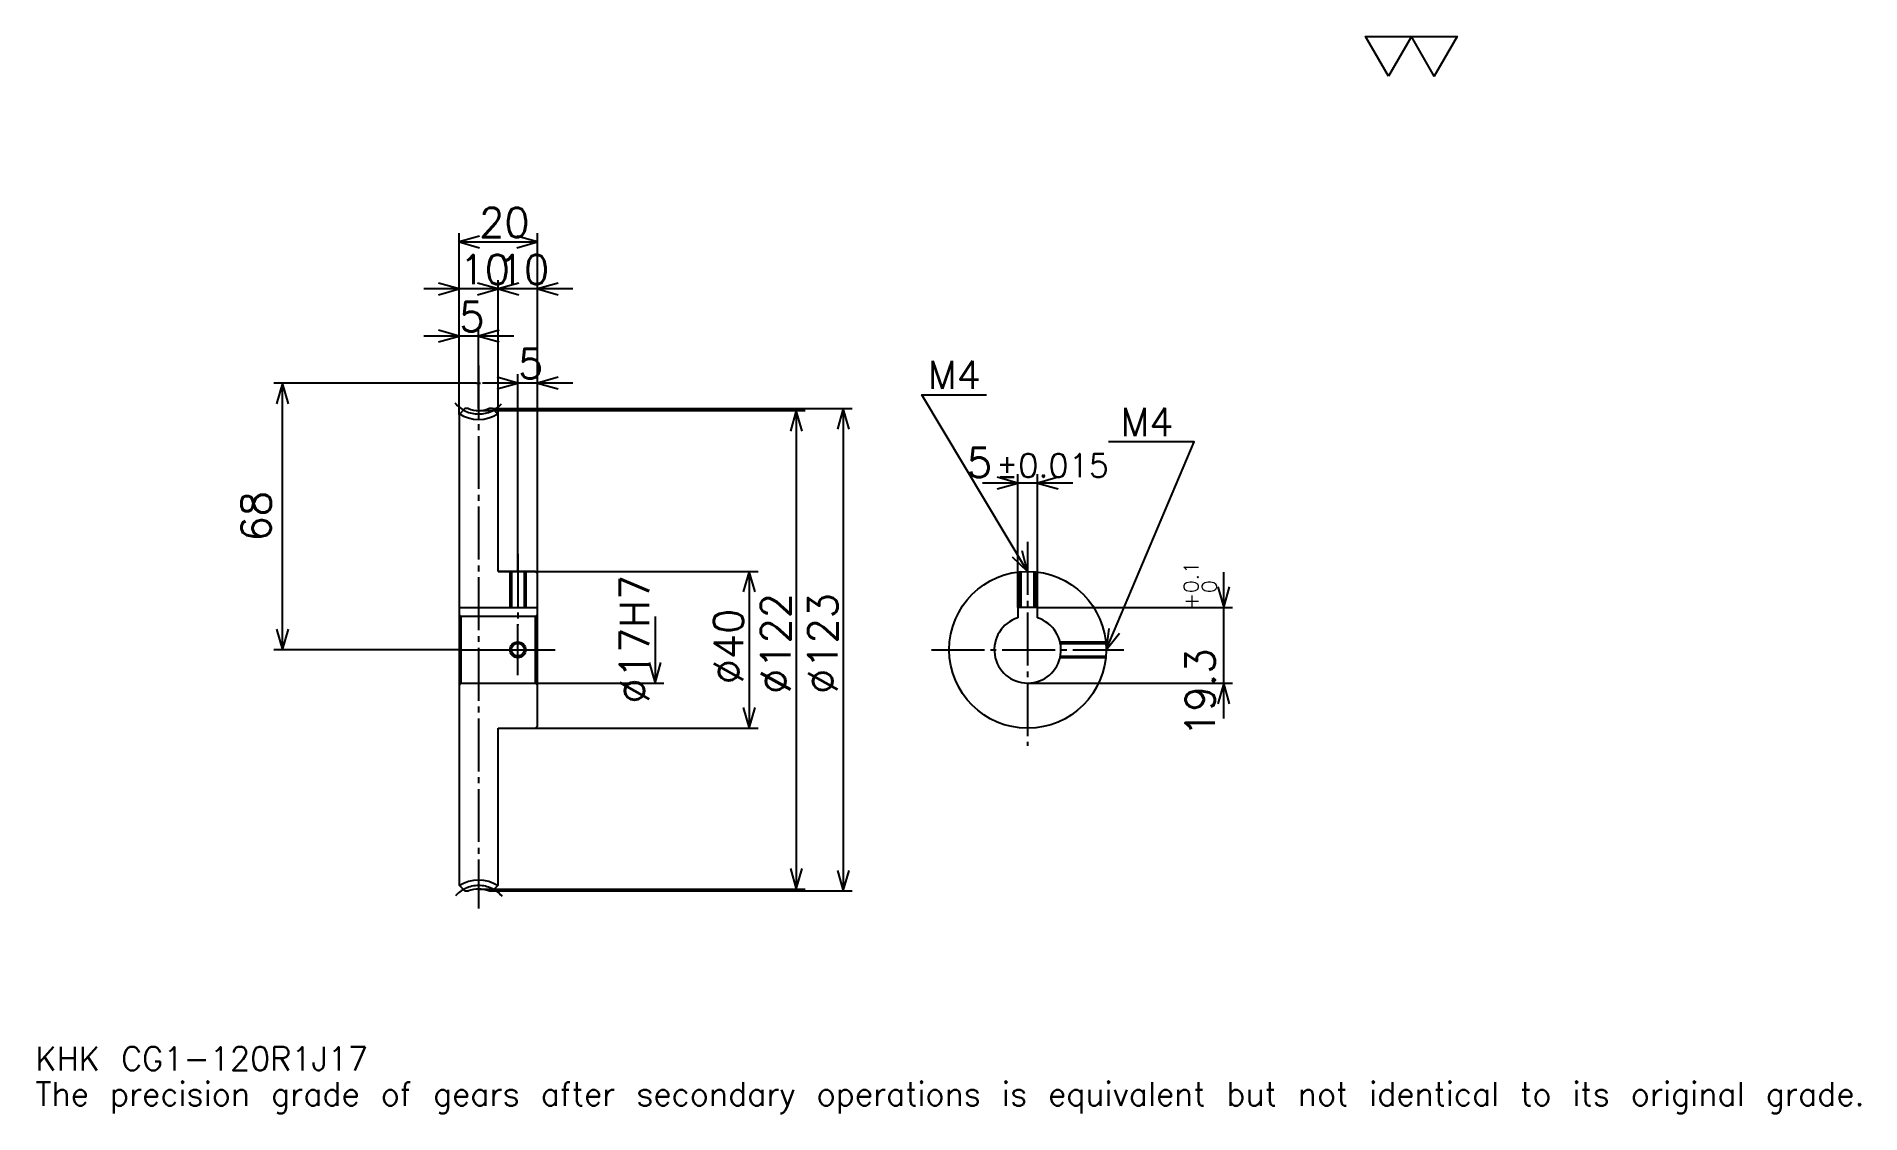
# Model space of a CAD drawing. Extents: x 15 to 480, y 6 to 280.
import ezdxf

# ---------------------------------------------------------------- set-up
doc = ezdxf.new("R2010")
doc.units = 0
doc.linetypes.add('DASHDOT', pattern=[18, 13.5, -1.5, 1.5, -1.5])
doc.layers.get('0').update_dxf_attribs({"linetype": 'CONTINUOUS'})
doc.layers.add('DASHDOT', color=6, linetype='DASHDOT')
doc.styles.add('KANJI', font='TXT', dxfattribs={"bigfont": 'BIGFONT'})

msp = doc.modelspace()

# ---------------------------------------------------------------- linework, layer by layer
at = {"color": 5}
for p, q in [((123, 185.25), (123, 230)), ((143, 185.25), (143, 230)), ((123, 227.75), (143, 227.75)), ((142, 215.75), (114, 215.75)), ((152, 215.75), (124, 215.75)), ((133, 185.25), (133, 218)), ((128, 185.25), (128, 206)), ((137, 203.75), (114, 203.75)), ((127.5, 191.75), (75.75, 191.75)), ((78, 123.75), (78, 191.75)), ((152, 191.75), (129, 191.75)), ((138, 185.25), (138, 194)), ((123, 183.75), (123, 185.25)), ((128, 184.75), (143, 184.75)), ((131.5, 185.25), (143, 185.25)), ((133, 183.75), (133, 185.25)), ((138, 143.75), (138, 185.25)), ((138, 143.75), (138, 185.25)), ((143, 185.25), (223.25, 185.25)), ((143, 143.25), (143, 185.25)), ((143, 184.75), (211.25, 184.75)), ((209, 184.75), (209, 62.75)), ((221, 185.25), (221, 62.25)), ((265.5, 134.550003), (265.5, 168.5)), ((270.5, 134.550003), (270.5, 168.5)), ((279.5, 166.25), (256.5, 166.25)), ((133, 143.75), (143, 143.75)), ((143, 143.75), (199.25, 143.75)), ((197, 143.75), (197, 103.75)), ((318, 106.25), (318, 143.550003)), ((173, 132.25), (173, 115.25)), ((270.5, 134.550003), (320.25, 134.550003)), ((123, 123.75), (75.75, 123.75)), ((143, 115.25), (175.25, 115.25)), ((268, 115.25), (320.25, 115.25)), ((133, 103.75), (143, 103.75)), ((143, 103.75), (199.25, 103.75)), ((128, 62.75), (143, 62.75)), ((131.5, 62.25), (143, 62.25)), ((143, 62.75), (211.25, 62.75)), ((143, 62.25), (223.25, 62.25))]:
    msp.add_line(p, q, dxfattribs=at)
at = {"color": 4}
for p, q in [((123, 134.550003), (143, 134.550003)), ((143, 132.75), (142.5, 132.25)), ((123, 114.75), (123.5, 115.25)), ((143, 114.75), (142.5, 115.25))]:
    msp.add_line(p, q, dxfattribs=at)
at = {"color": 7}
msp.add_lwpolyline([(360, 270), (354.149994, 280.140015), (377.549988, 280.140015), (371.700012, 270), (365.850006, 280.140015), (360, 270)], dxfattribs=at)
at = {"color": 5}
for points in [[(128.25, 229.25), (123, 227.75), (128.25, 226.25)], [(137.75, 226.25), (143, 227.75), (137.75, 229.25)], [(117.75, 214.25), (123, 215.75), (117.75, 217.25)], [(127.75, 214.25), (133, 215.75), (127.75, 217.25)], [(138.25, 217.25), (133, 215.75), (138.25, 214.25)], [(148.25, 217.25), (143, 215.75), (148.25, 214.25)], [(117.75, 202.25), (123, 203.75), (117.75, 205.25)], [(133.25, 205.25), (128, 203.75), (133.25, 202.25)], [(79.5, 186.5), (78, 191.75), (76.5, 186.5)], [(132.75, 190.25), (138, 191.75), (132.75, 193.25)], [(148.25, 193.25), (143, 191.75), (148.25, 190.25)], [(268, 143.75), (241, 188.75), (257.5, 188.75)], [(210.5, 179.5), (209, 184.75), (207.5, 179.5)], [(222.5, 180), (221, 185.25), (219.5, 180)], [(288, 123.75), (310.5, 176.75), (288.600006, 176.75)], [(260.25, 164.75), (265.5, 166.25), (260.25, 167.75)], [(275.75, 167.75), (270.5, 166.25), (275.75, 164.75)], [(264.012665, 147.480103), (268, 143.75), (266.585144, 149.02359)], [(198.5, 138.5), (197, 143.75), (195.5, 138.5)], [(316.5, 139.800003), (318, 134.550003), (319.5, 139.800003)], [(76.5, 129), (78, 123.75), (79.5, 129)], [(288.670837, 129.168716), (288, 123.75), (291.432281, 127.996399)], [(171.5, 120.5), (173, 115.25), (174.5, 120.5)], [(319.5, 110), (318, 115.25), (316.5, 110)], [(195.5, 109), (197, 103.75), (198.5, 109)], [(207.5, 68), (209, 62.75), (210.5, 68)], [(219.5, 67.5), (221, 62.25), (222.5, 67.5)]]:
    msp.add_lwpolyline(points, dxfattribs=at)
at = {"color": 4}
for points in [[(125.401924, 185.25), (124.5, 185.25), (123, 183.75), (123, 114.75)], [(133, 143.75), (133, 183.75), (131.5, 185.25), (130.598083, 185.25)], [(133, 103.75), (142.5, 103.75), (143, 104.25), (143, 143.25), (142.5, 143.75), (133, 143.75)], [(136, 143.75), (136, 134.550003)], [(136.380005, 143.75), (136.380005, 134.550003)], [(139.619995, 143.75), (139.619995, 134.550003)], [(140, 143.75), (140, 134.550003)], [(266, 134.550003), (266, 143.64975)], [(266.380005, 134.550003), (266.380005, 143.68428)], [(269.619995, 134.550003), (269.619995, 143.68428)], [(270, 134.550003), (270, 143.64975)], [(123, 132.75), (123.5, 132.25), (123.5, 115.25), (142.5, 115.25), (142.5, 132.25), (123.5, 132.25)], [(270.5, 131.874039), (270.5, 134.550003), (265.5, 134.550003), (265.5, 131.874039)], [(276.261353, 125.75), (287.89975, 125.75)], [(276.261353, 121.75), (287.89975, 121.75)], [(276.344177, 125.370003), (287.934265, 125.370003)], [(276.344177, 122.129997), (287.934265, 122.129997)], [(123, 114.75), (123, 63.75), (124.5, 62.25), (125.401924, 62.25)], [(130.598083, 62.25), (131.5, 62.25), (133, 63.75), (133, 103.75)]]:
    msp.add_lwpolyline(points, dxfattribs=at)
for centre, radius in [((268, 123.75), 20), ((138, 123.75), 1.62)]:
    msp.add_circle(centre, radius, dxfattribs=at)
at = {"color": 7}
msp.add_circle((138, 123.75), 2, dxfattribs=at)
at = {"color": 4}
for centre, radius, start, end in [((128, 191.75), 9.25, 237.27956006, 302.72043994), ((128, 191.75), 7, 248.21321192, 291.78678997), ((268, 123.75), 8.5, 107.10463483, 72.89536517), ((128, 55.75), 9.25, 57.27956006, 122.72043994), ((128, 55.75), 7, 68.21321003, 111.78678808)]:
    msp.add_arc(centre, radius, start, end, dxfattribs=at)
at = {"layer": 'DASHDOT', "color": 7}
for p, q in [((128, 196.25), (128, 57.75)), ((127.5, 191.75), (128.5, 191.75)), ((268, 151.25), (268, 99.25)), ((123, 123.75), (147.5, 123.75)), ((243.5, 123.75), (292.5, 123.75))]:
    msp.add_line(p, q, dxfattribs=at)
for points in [[(138, 148.25), (138, 130.050003)], [(138, 117.25), (138, 130.25)], [(131.5, 123.75), (144.5, 123.75)]]:
    msp.add_lwpolyline(points, dxfattribs=at)
for centre, start, end in [((128, 191.75), 220.00000049, 319.99999951), ((128, 55.75), 40.00000049, 139.99999951)]:
    msp.add_arc(centre, 7.88, start, end, dxfattribs=at)

# ---------------------------------------------------------------- texts
at = {"color": 7, "style": 'KANJI'}
for s, height, p in [('20', 7.5, (128.125, 228.949997)), ('10', 7.5, (123.125, 216.949997)), ('10', 7.5, (133.125, 216.949997)), ('5', 7.5, (123.0625, 204.949997)), ('5', 7.5, (138.0625, 192.949997)), ('M4', 7.2, (242.5, 190.25)), ('M4', 7.2, (291.600006, 178.25)), ('5', 7.5, (252.518509, 167.75)), ('%%p0.015', 6, (259.942596, 167.75)), ('KHK CG1-120R1J17', 6, (15, 16.5)), ('The precision grade of gears after secondary operations is equivalent but not identical to its original grade.', 6, (15, 7.5))]:
    msp.add_text(s, height=height, dxfattribs=at).set_placement(p)
for s, height, p in [('68', 7.5, (75, 151.375)), ('0.1', 3.75, (311.549988, 138.247787)), ('%%c17H7', 7.5, (171.5, 110.0625)), ('0', 3.75, (316.200012, 138.247787)), ('%%c122', 7.5, (207.5, 112.5)), ('%%c123', 7.5, (219.5, 112.5)), ('+', 3.75, (311.549988, 134.047775)), ('%%c40', 7.5, (195.5, 114.9375)), ('19.3', 7.5, (315.75, 101.584808))]:
    msp.add_text(s, height=height, rotation=90, dxfattribs=at).set_placement(p)

doc.saveas('drawing.dxf')
